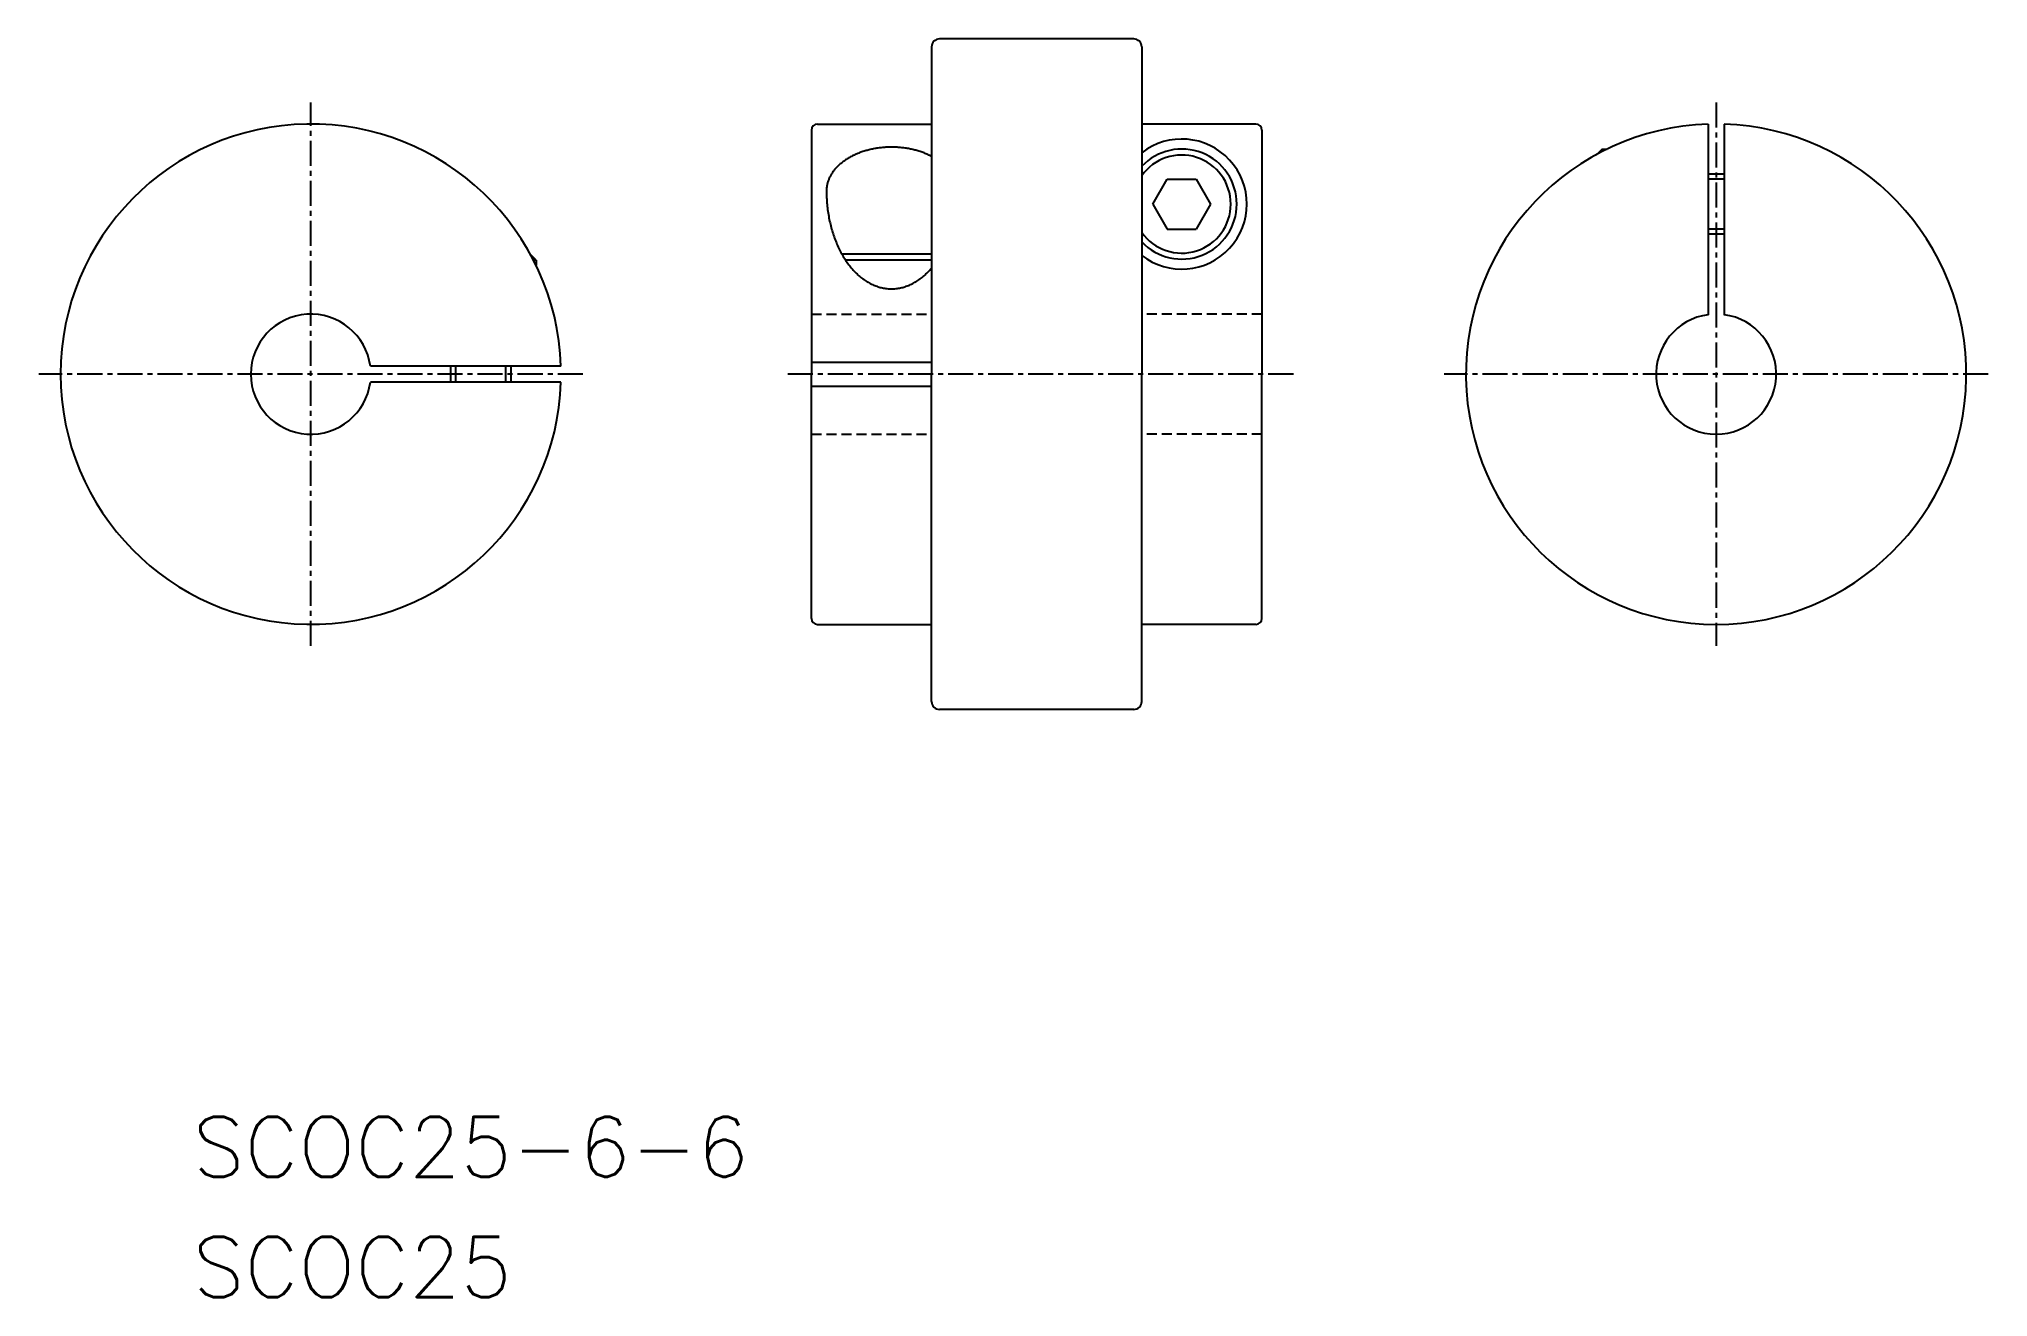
# Model space of a CAD drawing. Extents: x 45 to 142.3, y 55.8 to 118.7.
import ezdxf

# ---------------------------------------------------------------- set-up
doc = ezdxf.new("R2010")
doc.units = 0
doc.linetypes.add('CENTER', pattern=[2, 1.25, -0.25, 0.25, -0.25])
doc.linetypes.add('DASHED', pattern=[0.75, 0.5, -0.25])
doc.layers.get('0').update_dxf_attribs({"linetype": 'CONTINUOUS'})
doc.layers.add('CENTER', color=1, linetype='CENTER')
doc.styles.add('MISUMI', font='txt.shx')

msp = doc.modelspace()

# ---------------------------------------------------------------- linework, layer by layer
at = {"color": 7, "linetype": 'CONTINUOUS'}
for p, q in [((89.55, 118.263), (89.55, 101.913)), ((99.65, 118.663), (89.95, 118.663)), ((100.05, 118.263), (100.05, 101.913)), ((83.55, 114.113), (83.55, 101.913)), ((83.85, 114.413), (89.55, 114.413)), ((105.75, 114.413), (100.05, 114.413)), ((106.05, 114.113), (106.05, 101.913)), ((128.349, 114.407), (128.349, 104.886)), ((129.149, 114.407), (129.149, 104.886)), ((123.049, 113.163), (122.749, 112.863)), ((123.049, 113.163), (123.049, 113.038)), ((123.049, 113.163), (123.301, 113.163)), ((100.606, 110.413), (101.328, 111.663)), ((101.328, 111.663), (102.771, 111.663)), ((102.771, 111.663), (103.493, 110.413)), ((129.149, 111.913), (128.349, 111.913)), ((100.606, 110.413), (101.328, 109.163)), ((103.493, 110.413), (102.771, 109.163)), ((101.328, 109.163), (102.771, 109.163)), ((129.149, 108.913), (128.349, 108.913)), ((69.789, 107.613), (69.489, 107.913)), ((69.789, 107.613), (69.664, 107.613)), ((69.789, 107.613), (69.789, 107.362)), ((85.08, 107.893), (85.1, 107.913)), ((89.55, 107.913), (85.1, 107.913)), ((89.55, 107.613), (85.252, 107.613)), ((71.033, 102.313), (61.512, 102.313)), ((65.539, 101.513), (65.539, 102.313)), ((68.539, 101.513), (68.539, 102.313)), ((83.55, 102.513), (89.55, 102.513)), ((71.033, 101.513), (61.512, 101.513)), ((83.55, 89.713), (83.55, 101.913)), ((83.55, 101.313), (89.55, 101.313)), ((89.55, 85.563), (89.55, 101.913)), ((100.05, 85.563), (100.05, 101.913)), ((106.05, 89.713), (106.05, 101.913)), ((83.85, 89.413), (89.55, 89.413)), ((105.75, 89.413), (100.05, 89.413)), ((99.65, 85.163), (89.95, 85.163))]:
    msp.add_line(p, q, dxfattribs=at)
at = {"color": 3, "linetype": 'CONTINUOUS'}
for p, q in [((129.149, 111.663), (128.349, 111.663)), ((129.149, 109.163), (128.349, 109.163)), ((65.789, 101.513), (65.789, 102.313)), ((68.289, 101.513), (68.289, 102.313))]:
    msp.add_line(p, q, dxfattribs=at)
at = {"color": 3, "linetype": 'DASHED'}
for p, q in [((83.55, 104.913), (89.55, 104.913)), ((106.05, 104.913), (100.05, 104.913)), ((83.55, 98.913), (89.55, 98.913)), ((106.05, 98.913), (100.05, 98.913))]:
    msp.add_line(p, q, dxfattribs=at)
at = {"color": 7, "linetype": 'CONTINUOUS'}
for points in [[(89.55, 112.796, 0), (89.505, 112.819, 0), (89.459, 112.841, 0), (89.413, 112.864, 0), (89.366, 112.885, 0), (89.319, 112.906, 0), (89.271, 112.926, 0), (89.223, 112.946, 0), (89.174, 112.966, 0), (89.124, 112.984, 0), (89.075, 113.002, 0), (89.024, 113.02, 0), (88.974, 113.037, 0), (88.922, 113.053, 0), (88.871, 113.069, 0), (88.819, 113.084, 0), (88.766, 113.099, 0), (88.713, 113.113, 0), (88.66, 113.126, 0), (88.607, 113.139, 0), (88.553, 113.151, 0), (88.499, 113.162, 0), (88.445, 113.173, 0), (88.39, 113.183, 0), (88.335, 113.193, 0), (88.28, 113.201, 0), (88.225, 113.21, 0), (88.169, 113.217, 0), (88.113, 113.224, 0), (88.057, 113.23, 0), (88.001, 113.236, 0), (87.945, 113.241, 0), (87.889, 113.245, 0), (87.832, 113.249, 0), (87.776, 113.252, 0), (87.719, 113.254, 0), (87.662, 113.256, 0), (87.606, 113.257, 0), (87.549, 113.257, 0), (87.492, 113.257, 0), (87.436, 113.256, 0), (87.379, 113.254, 0), (87.322, 113.252, 0), (87.266, 113.249, 0), (87.209, 113.245, 0), (87.153, 113.241, 0), (87.097, 113.236, 0), (87.041, 113.23, 0), (86.985, 113.224, 0), (86.929, 113.217, 0), (86.873, 113.209, 0), (86.818, 113.201, 0), (86.763, 113.192, 0), (86.708, 113.183, 0), (86.653, 113.173, 0), (86.599, 113.162, 0), (86.545, 113.15, 0), (86.491, 113.138, 0), (86.438, 113.126, 0), (86.385, 113.112, 0), (86.332, 113.098, 0), (86.279, 113.084, 0), (86.227, 113.069, 0), (86.176, 113.053, 0), (86.124, 113.036, 0), (86.074, 113.02, 0), (86.023, 113.002, 0), (85.974, 112.984, 0), (85.924, 112.965, 0), (85.875, 112.946, 0), (85.827, 112.926, 0), (85.779, 112.905, 0), (85.732, 112.884, 0), (85.685, 112.863, 0), (85.639, 112.841, 0), (85.594, 112.818, 0), (85.549, 112.795, 0), (85.504, 112.771, 0), (85.46, 112.747, 0), (85.417, 112.723, 0), (85.375, 112.697, 0), (85.333, 112.672, 0), (85.292, 112.645, 0), (85.251, 112.619, 0), (85.212, 112.592, 0), (85.173, 112.564, 0), (85.134, 112.536, 0), (85.097, 112.508, 0), (85.06, 112.479, 0), (85.024, 112.449, 0), (84.989, 112.42, 0), (84.954, 112.389, 0), (84.92, 112.359, 0), (84.887, 112.328, 0), (84.855, 112.297, 0), (84.824, 112.265, 0), (84.793, 112.233, 0), (84.764, 112.2, 0), (84.735, 112.168, 0), (84.707, 112.134, 0), (84.68, 112.101, 0), (84.654, 112.067, 0), (84.629, 112.033, 0), (84.604, 111.999, 0), (84.581, 111.964, 0), (84.558, 111.93, 0), (84.536, 111.894, 0), (84.516, 111.859, 0), (84.496, 111.823, 0), (84.477, 111.788, 0), (84.459, 111.751, 0), (84.442, 111.715, 0), (84.426, 111.679, 0), (84.41, 111.642, 0), (84.396, 111.605, 0), (84.383, 111.568, 0), (84.371, 111.531, 0), (84.359, 111.494, 0), (84.349, 111.457, 0), (84.34, 111.419, 0), (84.331, 111.381, 0), (84.324, 111.344, 0), (84.317, 111.306, 0), (84.312, 111.268, 0), (84.308, 111.23, 0), (84.304, 111.192, 0), (84.302, 111.154, 0), (84.3, 111.116, 0), (84.3, 111.078, 0)], [(84.3, 111.078, 0), (84.3, 110.993, 0), (84.302, 110.907, 0), (84.304, 110.822, 0), (84.308, 110.736, 0), (84.312, 110.651, 0), (84.317, 110.566, 0), (84.324, 110.481, 0), (84.331, 110.396, 0), (84.34, 110.312, 0), (84.349, 110.227, 0), (84.359, 110.143, 0), (84.371, 110.06, 0), (84.383, 109.976, 0), (84.396, 109.893, 0), (84.41, 109.81, 0), (84.426, 109.728, 0), (84.442, 109.646, 0), (84.459, 109.564, 0), (84.477, 109.483, 0), (84.496, 109.402, 0), (84.516, 109.322, 0), (84.536, 109.243, 0), (84.558, 109.164, 0), (84.581, 109.085, 0), (84.604, 109.008, 0), (84.629, 108.93, 0), (84.654, 108.854, 0), (84.68, 108.778, 0), (84.707, 108.703, 0), (84.735, 108.628, 0), (84.764, 108.555, 0), (84.793, 108.482, 0), (84.824, 108.41, 0), (84.855, 108.338, 0), (84.887, 108.268, 0), (84.92, 108.198, 0), (84.954, 108.13, 0), (84.989, 108.062, 0), (85.024, 107.995, 0), (85.06, 107.929, 0), (85.097, 107.864, 0), (85.134, 107.8, 0), (85.173, 107.737, 0), (85.212, 107.675, 0), (85.251, 107.614, 0), (85.292, 107.554, 0), (85.333, 107.495, 0), (85.375, 107.437, 0), (85.417, 107.38, 0), (85.46, 107.325, 0), (85.504, 107.27, 0), (85.549, 107.217, 0), (85.594, 107.165, 0), (85.639, 107.114, 0), (85.685, 107.064, 0), (85.732, 107.016, 0), (85.779, 106.969, 0), (85.827, 106.923, 0), (85.875, 106.878, 0), (85.924, 106.835, 0), (85.974, 106.793, 0), (86.023, 106.752, 0), (86.074, 106.712, 0), (86.124, 106.674, 0), (86.176, 106.637, 0), (86.227, 106.602, 0), (86.279, 106.568, 0), (86.332, 106.535, 0), (86.385, 106.504, 0), (86.438, 106.474, 0), (86.491, 106.445, 0), (86.545, 106.418, 0), (86.599, 106.392, 0), (86.653, 106.368, 0), (86.708, 106.345, 0), (86.763, 106.324, 0), (86.818, 106.304, 0), (86.873, 106.285, 0), (86.929, 106.268, 0), (86.985, 106.252, 0), (87.041, 106.238, 0), (87.097, 106.226, 0), (87.153, 106.214, 0), (87.209, 106.205, 0), (87.266, 106.197, 0), (87.322, 106.19, 0), (87.379, 106.185, 0), (87.436, 106.181, 0), (87.492, 106.179, 0), (87.549, 106.178, 0), (87.606, 106.179, 0), (87.662, 106.181, 0), (87.719, 106.184, 0), (87.776, 106.19, 0), (87.832, 106.196, 0), (87.889, 106.205, 0), (87.945, 106.214, 0), (88.001, 106.225, 0), (88.057, 106.238, 0), (88.113, 106.252, 0), (88.169, 106.268, 0), (88.225, 106.285, 0), (88.28, 106.303, 0), (88.335, 106.323, 0), (88.39, 106.344, 0), (88.445, 106.367, 0), (88.499, 106.392, 0), (88.553, 106.417, 0), (88.607, 106.444, 0), (88.66, 106.473, 0), (88.713, 106.503, 0), (88.766, 106.534, 0), (88.819, 106.567, 0), (88.871, 106.601, 0), (88.922, 106.636, 0), (88.974, 106.673, 0), (89.024, 106.711, 0), (89.075, 106.751, 0), (89.124, 106.791, 0), (89.174, 106.834, 0), (89.223, 106.877, 0), (89.271, 106.922, 0), (89.319, 106.968, 0), (89.366, 107.015, 0), (89.413, 107.063, 0), (89.459, 107.113, 0), (89.505, 107.164, 0), (89.55, 107.216, 0)]]:
    msp.add_polyline3d(points, dxfattribs=at)
for centre, radius, start, end in [((89.95, 118.263), 0.4, 90, 180), ((99.65, 118.263), 0.4, 0, 90), ((58.539, 101.913), 12.5, 1.83378, 358.16622), ((83.85, 114.113), 0.3, 90, 180), ((105.75, 114.113), 0.3, 0, 90), ((128.749, 101.913), 12.5, 91.83378, 88.16622), ((102.05, 110.413), 3.25, 232.02013, 127.97987), ((102.05, 110.413), 2.75, 223.34176, 136.65824), ((102.05, 110.413), 2.45, 215.28126, 144.71874), ((58.539, 101.913), 3, 7.66226, 352.33774), ((128.749, 101.913), 3, 97.66226, 82.33774), ((83.85, 89.713), 0.3, 180, 270), ((105.75, 89.713), 0.3, 270, 0), ((89.95, 85.563), 0.4, 180, 270), ((99.65, 85.563), 0.4, 270, 0)]:
    msp.add_arc(centre, radius, start, end, dxfattribs=at)
at = {"layer": 'CENTER', "color": 1, "linetype": 'CENTER'}
for p, q in [((58.539, 88.331), (58.539, 115.496)), ((128.749, 115.496), (128.749, 88.331)), ((72.122, 101.913), (44.957, 101.913)), ((107.625, 101.913), (82.349, 101.913)), ((142.332, 101.913), (115.167, 101.913))]:
    msp.add_line(p, q, dxfattribs=at)

# ---------------------------------------------------------------- texts
at = {"color": 7, "linetype": 'CONTINUOUS', "style": 'MISUMI'}
for s, p in [('SCOC25-6-6', (52.648, 61.8)), ('SCOC25', (52.648, 55.8))]:
    msp.add_text(s, height=3, dxfattribs=at).set_placement(p)

doc.saveas('drawing.dxf')
